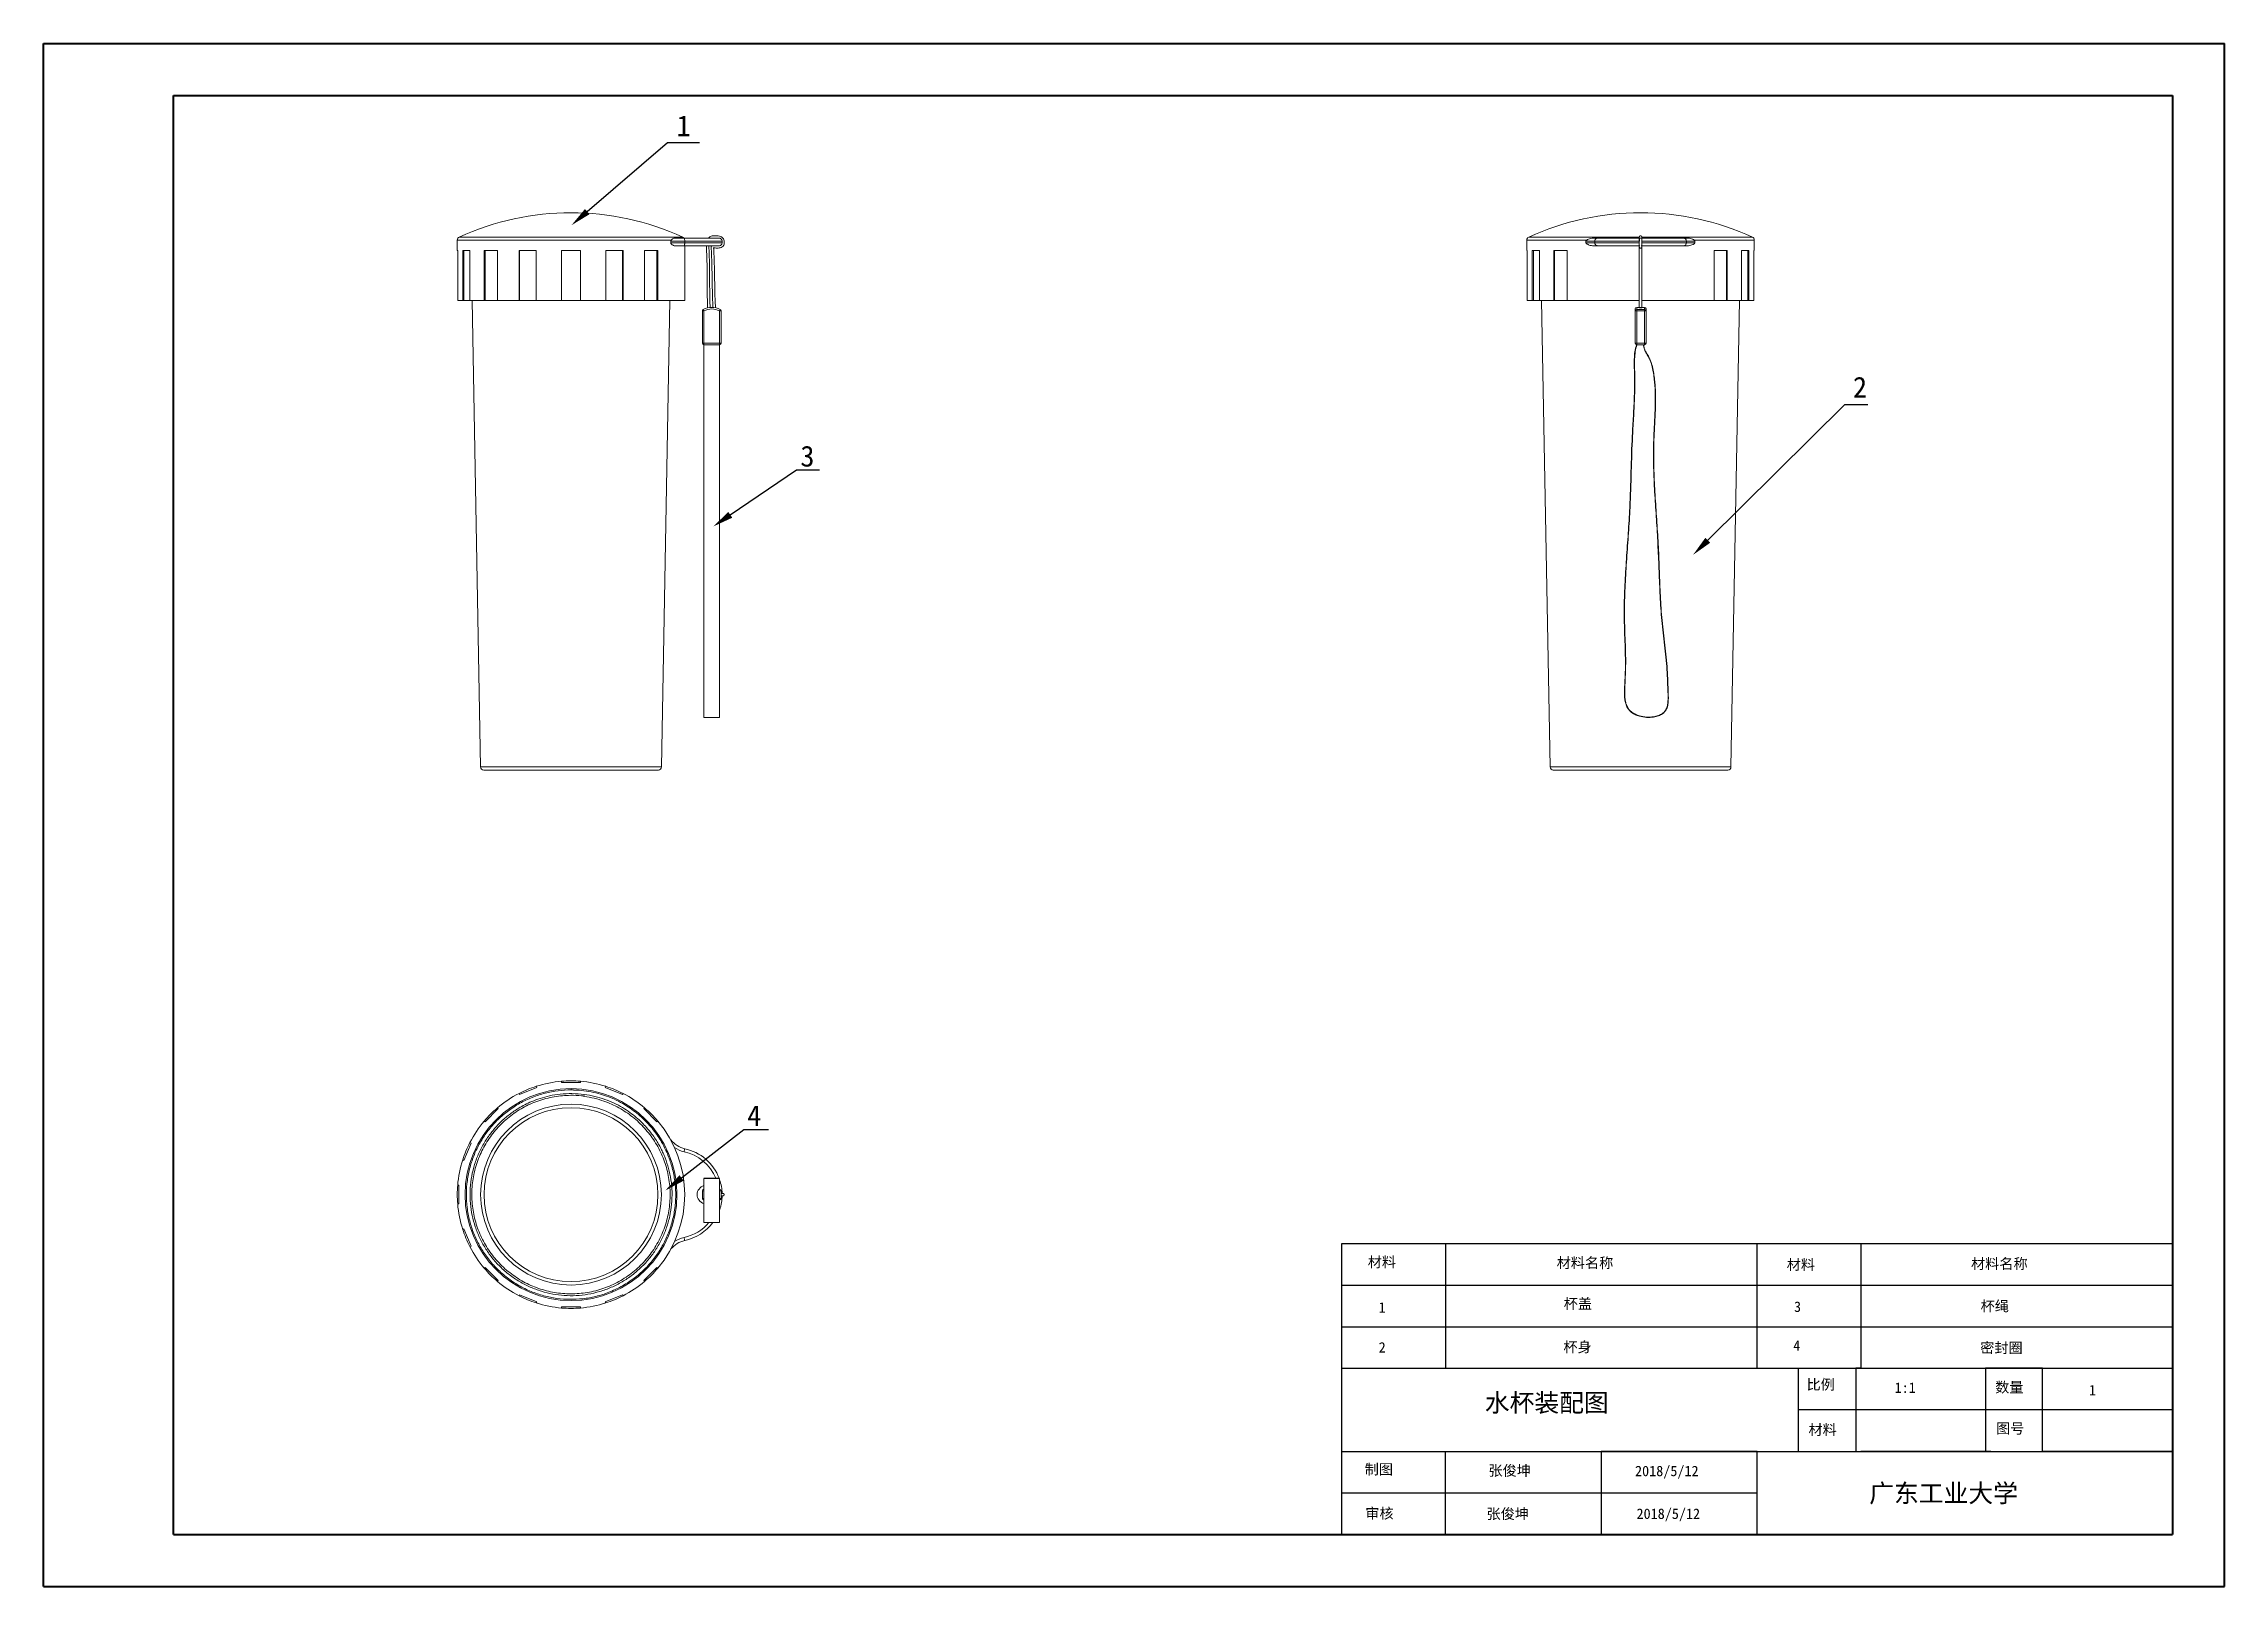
# Model space of a CAD drawing. Header units: millimetres. Extents: x 0 to 420, y 0 to 297.
import ezdxf

# ---------------------------------------------------------------- set-up
doc = ezdxf.new("R2010")
doc.units = ezdxf.units.MM

msp = doc.modelspace()

# ---------------------------------------------------------------- linework, layer by layer
at = {"color": 7, "linetype": 'Continuous', "lineweight": 40}
for p, q in [((0.08, 0.21), (0.08, 297.21)), ((0.08, 297.21), (420.08, 297.21)), ((420.08, 0.21), (420.08, 297.21)), ((25.08, 10.21), (25.08, 287.21)), ((25.08, 287.21), (410.08, 287.21)), ((410.08, 287.21), (410.08, 10.21)), ((25.08, 10.21), (410.08, 10.21)), ((0.08, 0.21), (420.08, 0.21))]:
    msp.add_line(p, q, dxfattribs=at)
at = {"linetype": 'ByBlock', "lineweight": -2}
for p, q in [((120.25, 278.21), (120.61, 278.21)), ((347.01, 227.76), (347.37, 227.76)), ((145.07, 215.19), (145.43, 215.19)), ((134.93, 88.17), (135.29, 88.17))]:
    msp.add_line(p, q, dxfattribs=at)
for p, q in [((120.61, 278.21), (126.39, 278.21)), ((347.37, 227.76), (351.42, 227.76)), ((145.43, 215.19), (149.5, 215.19)), ((135.29, 88.17), (139.66, 88.17)), ((250.08, 10.21), (250.08, 66.21)), ((250.08, 66.21), (410.08, 66.21)), ((250.08, 66.21), (270.08, 66.21)), ((270.08, 66.21), (270.08, 42.21)), ((330.08, 42.21), (330.08, 66.21)), ((330.08, 66.21), (350.08, 66.21)), ((350.08, 66.21), (350.08, 42.21)), ((250.08, 50.21), (250.08, 58.21)), ((250.08, 58.21), (410.08, 58.21)), ((250.08, 42.21), (250.08, 50.21)), ((250.08, 50.21), (410.08, 50.21)), ((250.08, 34.21), (250.08, 42.21)), ((250.08, 42.21), (410.08, 42.21)), ((338.08, 26.21), (338.08, 42.21)), ((350.08, 42.21), (349.08, 42.21)), ((349.08, 42.21), (349.08, 26.21)), ((375.08, 42.21), (374.08, 42.21)), ((374.08, 42.21), (374.08, 26.21)), ((385.08, 42.21), (375.08, 42.21)), ((385.08, 26.21), (385.08, 42.21)), ((410.08, 34.21), (338.08, 34.21)), ((410.08, 26.21), (410.08, 34.21)), ((250.08, 18.21), (250.08, 26.21)), ((250.08, 26.21), (410.08, 26.21)), ((270.08, 10.21), (270.08, 26.21)), ((330.08, 26.21), (300.08, 26.21)), ((300.08, 26.21), (300.08, 10.21)), ((330.08, 10.21), (330.08, 26.21)), ((330.08, 26.21), (338.08, 26.21)), ((375.08, 26.21), (350.08, 26.21)), ((410.08, 26.21), (385.08, 26.21)), ((250.08, 10.21), (250.08, 18.21)), ((250.08, 18.21), (330.08, 18.21)), ((410.08, 10.21), (250.08, 10.21)), ((300.08, 10.21), (270.08, 10.21)), ((410.08, 10.21), (310.08, 10.21)), ((410.08, 10.21), (330.08, 10.21))]:
    msp.add_line(p, q)
at = {"color": 7, "linetype": 'Continuous', "lineweight": 15}
for p, q in [((79.75, 259.41), (79.75, 257.39)), ((79.83, 257.39), (79.75, 257.39)), ((79.83, 257.39), (79.83, 247.79)), ((80.8, 257.39), (80.8, 247.79)), ((82.18, 257.39), (80.8, 257.39)), ((81.01, 257.39), (81.01, 247.79)), ((82.18, 257.39), (82.18, 247.79)), ((87.49, 257.39), (84.95, 257.39)), ((84.95, 257.39), (84.95, 247.79)), ((85.11, 257.39), (85.11, 247.79)), ((87.49, 257.39), (87.49, 247.79)), ((94.96, 257.39), (91.64, 257.39)), ((91.64, 257.39), (91.64, 247.79)), ((91.73, 257.39), (91.73, 247.79)), ((94.96, 257.39), (94.96, 247.79)), ((103.45, 257.39), (99.85, 257.39)), ((99.85, 257.39), (99.85, 247.79)), ((103.45, 257.39), (103.45, 247.79)), ((111.67, 257.39), (108.34, 257.39)), ((108.34, 257.39), (108.34, 247.79)), ((111.58, 257.39), (111.58, 247.79)), ((111.67, 257.39), (111.67, 247.79)), ((118.36, 257.39), (115.81, 257.39)), ((115.81, 257.39), (115.81, 247.79)), ((118.2, 257.39), (118.2, 247.79)), ((118.36, 257.39), (118.36, 247.79)), ((120.86, 258.89), (120.86, 259.19)), ((123.55, 259.19), (120.86, 259.19)), ((120.86, 258.89), (123.55, 258.89)), ((121.6, 259.79), (123.42, 259.79)), ((123.42, 258.29), (121.6, 258.29)), ((123.42, 259.79), (130.15, 259.79)), ((130.15, 258.29), (123.42, 258.29)), ((123.55, 258.89), (123.55, 259.19)), ((130.75, 259.19), (123.55, 259.19)), ((123.55, 258.89), (130.75, 258.89)), ((123.55, 247.79), (123.55, 258.29)), ((285.74, 259.41), (285.74, 257.39)), ((285.81, 257.39), (285.74, 257.39)), ((285.81, 257.39), (285.81, 247.79)), ((288.16, 257.39), (286.78, 257.39)), ((286.78, 257.39), (286.78, 247.79)), ((286.99, 257.39), (286.99, 247.79)), ((288.16, 257.39), (288.16, 247.79)), ((293.48, 257.39), (290.93, 257.39)), ((290.93, 257.39), (290.93, 247.79)), ((291.09, 257.39), (291.09, 247.79)), ((293.48, 257.39), (293.48, 247.79)), ((298.82, 259.19), (297.11, 259.19)), ((297.11, 258.89), (297.11, 259.19)), ((297.11, 258.89), (298.82, 258.89)), ((298.59, 259.79), (299.4, 259.79)), ((299.4, 258.29), (298.59, 258.29)), ((307.43, 259.19), (298.82, 259.19)), ((298.82, 258.89), (298.82, 259.19)), ((298.82, 258.89), (307.45, 258.89)), ((299.4, 259.79), (307.43, 259.79)), ((307.47, 258.29), (299.4, 258.29)), ((315.87, 258.29), (307.81, 258.29)), ((307.82, 258.89), (316.46, 258.89)), ((307.84, 259.79), (307.83, 259.79)), ((307.84, 259.79), (315.87, 259.79)), ((316.46, 259.19), (307.84, 259.19)), ((315.87, 259.79), (316.67, 259.79)), ((316.67, 258.29), (315.87, 258.29)), ((316.46, 258.89), (316.46, 259.19)), ((318.09, 259.19), (316.46, 259.19)), ((316.46, 258.89), (318.09, 258.89)), ((318.09, 258.89), (318.09, 259.19)), ((324.34, 257.39), (321.8, 257.39)), ((321.8, 257.39), (321.8, 247.79)), ((324.18, 257.39), (324.18, 247.79)), ((324.34, 257.39), (324.34, 247.79)), ((328.49, 257.39), (327.11, 257.39)), ((327.11, 257.39), (327.11, 247.79)), ((328.28, 257.39), (328.28, 247.79)), ((328.49, 257.39), (328.49, 247.79)), ((329.54, 257.39), (329.46, 257.39)), ((329.46, 257.39), (329.46, 247.79)), ((329.54, 257.39), (329.54, 259.41)), ((80.8, 247.79), (79.83, 247.79)), ((80.8, 247.79), (81.01, 247.79)), ((81.01, 247.79), (82.18, 247.79)), ((84.95, 247.79), (82.18, 247.79)), ((82.61, 247.79), (84.24, 157.96)), ((84.95, 247.79), (85.11, 247.79)), ((85.11, 247.79), (87.49, 247.79)), ((91.64, 247.79), (87.49, 247.79)), ((91.64, 247.79), (91.73, 247.79)), ((91.73, 247.79), (94.96, 247.79)), ((99.85, 247.79), (94.96, 247.79)), ((99.85, 247.79), (103.45, 247.79)), ((108.34, 247.79), (103.45, 247.79)), ((108.34, 247.79), (111.58, 247.79)), ((111.67, 247.79), (111.58, 247.79)), ((115.81, 247.79), (111.67, 247.79)), ((115.81, 247.79), (118.2, 247.79)), ((118.36, 247.79), (118.2, 247.79)), ((123.55, 247.79), (118.36, 247.79)), ((119.07, 157.96), (120.7, 247.79)), ((126.95, 239.56), (126.95, 245.78)), ((127.25, 245.78), (126.95, 245.78)), ((127.25, 245.78), (127.12, 246.05)), ((127.25, 245.78), (127.25, 239.56)), ((130.25, 245.78), (130.39, 246.05)), ((130.55, 245.78), (130.25, 245.78)), ((130.25, 239.56), (130.25, 245.78)), ((130.55, 245.78), (130.55, 239.56)), ((286.78, 247.79), (285.81, 247.79)), ((286.78, 247.79), (286.99, 247.79)), ((286.99, 247.79), (288.16, 247.79)), ((290.93, 247.79), (288.16, 247.79)), ((288.59, 247.79), (290.23, 157.96)), ((290.93, 247.79), (291.09, 247.79)), ((291.09, 247.79), (293.48, 247.79)), ((307.4, 247.79), (293.48, 247.79)), ((306.59, 245.78), (306.59, 246.13)), ((306.89, 245.78), (306.59, 245.78)), ((306.59, 239.56), (306.59, 245.78)), ((308.39, 246.43), (306.89, 246.43)), ((306.89, 246.05), (308.39, 246.05)), ((306.89, 246.05), (306.89, 245.78)), ((308.39, 245.78), (306.89, 245.78)), ((306.89, 245.78), (306.89, 239.56)), ((321.8, 247.79), (307.88, 247.79)), ((308.39, 246.05), (308.39, 245.78)), ((308.69, 245.78), (308.39, 245.78)), ((308.39, 239.56), (308.39, 245.78)), ((308.69, 246.13), (308.69, 245.78)), ((308.69, 245.78), (308.69, 239.56)), ((321.8, 247.79), (324.18, 247.79)), ((324.34, 247.79), (324.18, 247.79)), ((327.11, 247.79), (324.34, 247.79)), ((325.05, 157.96), (326.68, 247.79)), ((327.11, 247.79), (328.28, 247.79)), ((328.49, 247.79), (328.28, 247.79)), ((329.46, 247.79), (328.49, 247.79)), ((127.25, 239.56), (126.95, 239.56)), ((127.25, 239.26), (127.25, 239.56)), ((127.25, 239.56), (130.25, 239.56)), ((130.25, 239.26), (130.25, 239.56)), ((130.55, 239.56), (130.25, 239.56)), ((306.89, 239.56), (306.59, 239.56)), ((306.89, 239.56), (308.39, 239.56)), ((306.89, 239.56), (306.89, 239.26)), ((308.69, 239.56), (308.39, 239.56)), ((308.39, 239.56), (308.39, 239.26)), ((127.25, 239.26), (127.25, 239.26)), ((127.25, 239.26), (130.25, 239.26)), ((130.25, 239.26), (130.25, 239.26)), ((308.39, 239.26), (306.89, 239.26)), ((127.25, 167.5), (130.25, 167.5)), ((84.84, 157.37), (118.47, 157.37)), ((290.83, 157.37), (324.45, 157.37)), ((99.85, 97.46), (99.85, 97.23)), ((99.85, 97.23), (103.45, 97.23)), ((103.45, 97.46), (103.45, 97.23)), ((91.64, 95.11), (91.73, 94.9)), ((91.73, 94.9), (95.05, 96.27)), ((94.96, 96.48), (95.05, 96.27)), ((101.65, 96.03), (101.65, 95.79)), ((104.2, 94.92), (104.15, 94.54)), ((108.34, 96.48), (108.26, 96.27)), ((108.26, 96.27), (111.58, 94.9)), ((111.67, 95.11), (111.58, 94.9)), ((84.95, 89.79), (85.11, 89.63)), ((85.11, 89.63), (87.65, 92.18)), ((87.49, 92.34), (87.65, 92.18)), ((115.81, 92.34), (115.66, 92.18)), ((115.66, 92.18), (118.2, 89.63)), ((118.36, 89.79), (118.2, 89.63)), ((81.01, 82.23), (82.39, 85.56)), ((82.18, 85.65), (82.39, 85.56)), ((80.8, 82.32), (81.01, 82.23)), ((79.83, 77.43), (80.05, 77.43)), ((80.05, 73.83), (80.05, 77.43)), ((126.95, 74.88), (126.95, 76.38)), ((127.25, 76.38), (126.95, 76.38)), ((130.25, 78.78), (127.25, 78.78)), ((130.25, 78.74), (127.25, 78.74)), ((130.55, 76.38), (130.25, 76.38)), ((130.55, 76.38), (130.55, 74.88)), ((130.75, 75.83), (130.75, 75.82)), ((79.83, 73.83), (80.05, 73.83)), ((127.25, 74.88), (126.95, 74.88)), ((130.55, 74.88), (130.25, 74.88)), ((130.75, 75.44), (130.75, 75.43)), ((80.8, 68.94), (81.01, 69.03)), ((82.39, 65.7), (81.01, 69.03)), ((127.25, 70.28), (130.25, 70.28)), ((82.18, 65.61), (82.39, 65.7)), ((84.95, 61.47), (85.11, 61.63)), ((87.65, 59.08), (85.11, 61.63)), ((87.49, 58.92), (87.65, 59.08)), ((118.2, 61.63), (115.66, 59.08)), ((115.81, 58.92), (115.66, 59.08)), ((118.36, 61.47), (118.2, 61.63)), ((91.64, 56.15), (91.73, 56.36)), ((95.05, 54.99), (91.73, 56.36)), ((94.96, 54.78), (95.05, 54.99)), ((111.58, 56.36), (108.26, 54.99)), ((108.34, 54.78), (108.26, 54.99)), ((111.67, 56.15), (111.58, 56.36)), ((103.45, 54.03), (99.85, 54.03)), ((99.85, 53.8), (99.85, 54.03)), ((103.45, 53.8), (103.45, 54.03))]:
    msp.add_line(p, q, dxfattribs=at)
at = {"color": 8, "linetype": 'Continuous', "lineweight": 15}
for p, q in [((120.95, 259.41), (79.75, 259.41)), ((80.1, 259.95), (123.2, 259.95)), ((297.28, 259.41), (285.74, 259.41)), ((286.09, 259.95), (307.41, 259.95)), ((307.88, 259.95), (329.19, 259.95)), ((329.54, 259.41), (317.94, 259.41)), ((306.89, 246.43), (306.89, 246.05)), ((308.39, 246.05), (308.39, 246.43)), ((84.24, 157.96), (103.93, 157.96)), ((103.93, 157.96), (119.07, 157.96)), ((290.23, 157.96), (290.38, 157.96)), ((290.38, 157.96), (325.05, 157.96))]:
    msp.add_line(p, q, dxfattribs=at)
at = {"linetype": 'ByBlock', "lineweight": -2}
for points in [[(104.78, 264.88), (120.25, 278.21)], [(320.59, 201.6), (347.01, 227.76)], [(132.33, 206.5), (145.07, 215.19)], [(122.94, 78.84), (134.93, 88.17)]]:
    msp.add_lwpolyline(points, dxfattribs=at)
at = {"color": 7, "linetype": 'Continuous', "lineweight": 15}
for radius in [20.4, 17.41, 16.74]:
    msp.add_circle((101.65, 75.63), radius, dxfattribs=at)
for centre, radius, start, end in [((101.65, 212.83), 51.82, 65.4268, 114.5732), ((307.64, 212.83), 51.82, 65.4268, 114.5732), ((80.35, 259.41), 0.6, 114.5732, 180), ((122.95, 259.41), 0.6, 39.7683, 65.4268), ((286.34, 259.41), 0.6, 114.5732, 180), ((328.94, 259.41), 0.6, 0, 65.4268), ((127.25, 245.78), 0.3, 116.6515, 180), ((128.75, 242.79), 3.64, 63.3485, 116.6515), ((128.75, 242.79), 3.34, 63.3485, 116.6515), ((130.25, 245.78), 0.3, 0, 63.3485), ((306.89, 246.13), 0.3, 90, 180), ((306.87, 245.76), 0.285, 86.9692, 176.6085), ((308.39, 246.13), 0.3, 0, 90), ((308.4, 245.76), 0.285, 3.3915, 93.0308), ((127.25, 239.56), 0.3, 180, 269.1768), ((130.25, 239.56), 0.3, 270, 0), ((306.89, 239.56), 0.3, 180, 270), ((308.39, 239.56), 0.3, 270, 0), ((84.84, 157.97), 0.6, 181.0416, 270), ((118.47, 157.97), 0.6, 270, 358.9584), ((290.83, 157.97), 0.6, 181.0416, 270), ((324.45, 157.97), 0.6, 270, 358.9584), ((101.65, 75.63), 21.9, 94.7146, 107.7854), ((101.65, 75.63), 21.9, 85.2854, 94.7146), ((101.65, 75.63), 21.9, 72.2146, 85.2854), ((101.65, 75.63), 21.9, 117.2146, 130.2854), ((101.65, 75.63), 21.9, 107.7854, 117.2146), ((101.65, 75.63), 21.9, 62.7854, 72.2146), ((101.65, 75.63), 21.9, 49.7146, 62.7854), ((101.65, 75.63), 21.9, 139.7146, 152.7854), ((101.65, 75.63), 21.9, 130.2854, 139.7146), ((101.65, 75.63), 21.9, 40.2854, 49.7146), ((101.65, 75.63), 21.9, 319.7146, 40.2854), ((101.65, 75.63), 21.9, 152.7854, 162.2146), ((124.8, 89.4), 5.1, 219.445, 255.8622), ((124.8, 89.4), 5.7, 235.8371, 256.0052), ((121.75, 75.63), 9, 20.5184, 78.463), ((101.65, 75.63), 21.9, 162.2146, 175.2854), ((101.65, 75.63), 21.9, 175.2854, 184.7146), ((127.75, 75.63), 1.8, 106.5125, 253.3912), ((127.25, 76.38), 0.3, 90, 180), ((130.25, 76.38), 0.3, 0, 90), ((121.75, 75.63), 9, 1.1748, 18.5874), ((101.65, 75.63), 21.9, 184.7146, 197.7854), ((127.25, 74.88), 0.3, 180, 270), ((130.25, 74.88), 0.3, 270, 0), ((121.75, 75.63), 9, 341.5594, 358.8252), ((101.65, 75.63), 21.9, 197.7854, 207.2146), ((124.76, 61.88), 5.67, 103.6015, 123.7455), ((121.75, 75.63), 9, 281.537, 323.506), ((101.65, 75.63), 21.9, 207.2146, 220.2854), ((124.76, 61.88), 5.07, 103.7223, 139.5403), ((101.65, 75.63), 21.9, 220.2854, 229.7146), ((101.65, 75.63), 21.9, 229.7146, 242.7854), ((101.65, 75.63), 21.9, 297.2146, 310.2854), ((101.65, 75.63), 21.9, 310.2854, 319.7146), ((101.65, 75.63), 21.9, 242.7854, 252.2146), ((101.65, 75.63), 21.9, 252.2146, 265.2854), ((101.65, 75.63), 21.9, 274.7146, 287.7854), ((101.65, 75.63), 21.9, 287.7854, 297.2146), ((101.65, 75.63), 21.9, 265.2854, 274.7146)]:
    msp.add_arc(centre, radius, start, end, dxfattribs=at)
at = {"color": 8, "linetype": 'Continuous', "lineweight": 15}
for start, end in [(22.058, 78.5518), (281.4624, 320.4152)]:
    msp.add_arc((121.75, 75.63), 8.4, start, end, dxfattribs=at)
at = {"color": 7, "linetype": 'Continuous', "lineweight": 15}
for points, knots in [([(120.86, 259.19), (120.86, 259.21), (120.86, 259.24), (120.88, 259.31), (120.92, 259.36), (120.94, 259.4), (120.95, 259.41)], [0, 0, 0, 0, 0.139669, 0.328238, 0.795322, 1, 1, 1, 1]), ([(121.6, 258.29), (121.53, 258.3), (121.4, 258.32), (121.23, 258.43), (121.09, 258.53), (121, 258.62), (120.93, 258.7), (120.89, 258.76), (120.87, 258.82), (120.86, 258.86), (120.86, 258.89), (120.86, 258.89)], [0, 0, 0, 0, 0.256576, 0.513717, 0.672168, 0.781602, 0.856729, 0.932891, 0.963603, 0.988368, 1, 1, 1, 1]), ([(120.95, 259.41), (121.01, 259.47), (121.13, 259.6), (121.35, 259.74), (121.5, 259.77), (121.6, 259.79)], [0, 0, 0, 0, 0.277638, 0.562262, 1, 1, 1, 1]), ([(123.42, 259.79), (123.43, 259.79), (123.44, 259.79), (123.46, 259.77), (123.49, 259.71), (123.53, 259.57), (123.55, 259.39), (123.55, 259.26), (123.55, 259.19)], [0, 0, 0, 0, 0.060716, 0.141579, 0.356236, 0.570841, 0.78542, 1, 1, 1, 1]), ([(123.55, 258.89), (123.55, 258.83), (123.55, 258.69), (123.53, 258.51), (123.49, 258.37), (123.46, 258.31), (123.44, 258.29), (123.43, 258.29), (123.42, 258.29)], [0, 0, 0, 0, 0.21458, 0.429159, 0.643764, 0.858421, 0.939284, 1, 1, 1, 1]), ([(127.73, 258.29), (127.73, 258.2), (127.72, 257.84), (127.77, 257.22), (127.8, 256.42), (127.83, 255.58), (127.85, 254.62), (127.86, 253.5), (127.86, 252.26), (127.87, 250.92), (127.88, 249.51), (127.9, 247.97), (127.94, 246.89), (127.96, 246.35)], [0, 0, 0, 0, 0.023934, 0.090338, 0.154646, 0.22563, 0.300948, 0.395146, 0.508751, 0.612213, 0.7296, 0.863269, 1, 1, 1, 1]), ([(129.47, 246.36), (129.44, 246.95), (129.39, 248.11), (129.35, 249.75), (129.32, 251.2), (129.3, 252.43), (129.28, 253.49), (129.26, 254.48), (129.23, 255.44), (129.19, 256.4), (129.17, 257.18), (129.15, 257.69), (129.12, 257.89), (129.11, 257.95), (129.11, 257.98), (129.11, 257.98), (129.11, 257.98), (129.11, 257.98), (129.11, 257.98), (129.11, 257.98), (129.11, 257.98), (129.11, 257.98), (129.11, 257.98), (129.11, 257.98), (129.11, 257.98), (129.11, 257.98), (129.11, 257.98), (129.1, 257.97), (129.09, 257.95), (129.07, 257.94), (129.06, 257.93), (129.05, 257.93), (129.05, 257.93), (129.05, 257.93), (129.05, 257.93), (129.05, 257.93), (129.05, 257.93), (129.05, 257.93), (129.05, 257.93), (129.05, 257.93), (129.05, 257.93), (129.05, 257.93), (129.05, 257.93), (129.05, 257.93), (129.07, 257.93), (129.09, 257.93), (129.14, 257.93), (129.31, 257.92), (129.58, 257.85), (129.97, 257.83), (130.37, 257.92), (130.72, 258.04), (130.96, 258.24), (131.12, 258.49), (131.16, 258.84), (131.13, 259.24), (131.03, 259.61), (130.78, 259.91), (130.43, 260.11), (129.97, 260.22), (129.49, 260.23), (129.06, 260.23), (128.68, 260.18), (128.37, 260.02), (128.22, 259.87), (128.14, 259.79)], [0, 0, 0, 0, 0.0969989, 0.1894899, 0.2686229, 0.3350384, 0.3893149, 0.4422246, 0.4975415, 0.5476927, 0.5994006, 0.6247795, 0.630397, 0.6338919, 0.6342796, 0.6343829, 0.6343989, 0.6344111, 0.6344159, 0.6344201, 0.6344238, 0.6344274, 0.6344313, 0.6344358, 0.6344473, 0.6344832, 0.6346155, 0.6351216, 0.6366336, 0.6380912, 0.6386301, 0.6389959, 0.639113, 0.6391866, 0.6392084, 0.6392163, 0.6392232, 0.6392265, 0.6392299, 0.6392375, 0.6392467, 0.6392578, 0.6393252, 0.6394975, 0.6397515, 0.6413031, 0.6436229, 0.6482932, 0.6685461, 0.6893509, 0.710973, 0.7357728, 0.7489391, 0.7616588, 0.7835402, 0.8053211, 0.8272447, 0.8454469, 0.8662685, 0.8931017, 0.9212141, 0.9443674, 0.9648115, 0.9825373, 1, 1, 1, 1]), ([(128.44, 246.42), (128.42, 246.97), (128.38, 248.06), (128.36, 249.6), (128.35, 250.98), (128.34, 252.13), (128.34, 253.1), (128.33, 253.99), (128.32, 254.94), (128.29, 256.01), (128.25, 257.16), (128.22, 257.92), (128.2, 258.29)], [0, 0, 0, 0, 0.138777, 0.275417, 0.390688, 0.486748, 0.564606, 0.636189, 0.711656, 0.805601, 0.90691, 1, 1, 1, 1]), ([(128.76, 258.29), (128.74, 258.27), (128.7, 258.23), (128.65, 258.13), (128.62, 257.9), (128.69, 257.57), (128.68, 257.03), (128.72, 256.35), (128.75, 255.47), (128.78, 254.44), (128.81, 253.22), (128.83, 251.8), (128.86, 250.15), (128.9, 248.33), (128.96, 247.06), (128.99, 246.43)], [0, 0, 0, 0, 0.006462, 0.013868, 0.027328, 0.064467, 0.098314, 0.163267, 0.235824, 0.321414, 0.423338, 0.542335, 0.6803, 0.838899, 1, 1, 1, 1]), ([(130.15, 259.79), (130.19, 259.79), (130.3, 259.78), (130.46, 259.72), (130.61, 259.59), (130.73, 259.41), (130.74, 259.27), (130.75, 259.19)], [0, 0, 0, 0, 0.128274, 0.337374, 0.547736, 0.762152, 1, 1, 1, 1]), ([(130.75, 258.89), (130.75, 258.85), (130.74, 258.75), (130.69, 258.61), (130.59, 258.47), (130.45, 258.36), (130.28, 258.3), (130.19, 258.29), (130.15, 258.29)], [0, 0, 0, 0, 0.127523, 0.334568, 0.465615, 0.682868, 0.895605, 1, 1, 1, 1]), ([(130.75, 259.19), (130.75, 259.15), (130.75, 259.05), (130.75, 258.95), (130.75, 258.89)], [0, 0, 0, 0, 0.398208, 1, 1, 1, 1]), ([(297.11, 259.19), (297.11, 259.21), (297.12, 259.24), (297.16, 259.31), (297.22, 259.36), (297.27, 259.4), (297.28, 259.41)], [0, 0, 0, 0, 0.139669, 0.328238, 0.795322, 1, 1, 1, 1]), ([(298.59, 258.29), (298.45, 258.3), (298.17, 258.32), (297.81, 258.42), (297.54, 258.53), (297.37, 258.62), (297.25, 258.7), (297.17, 258.76), (297.13, 258.82), (297.11, 258.86), (297.11, 258.89), (297.11, 258.89)], [0, 0, 0, 0, 0.253547, 0.513692, 0.672151, 0.781591, 0.856722, 0.932888, 0.963601, 0.988367, 1, 1, 1, 1]), ([(297.28, 259.41), (297.39, 259.47), (297.62, 259.6), (298.06, 259.74), (298.39, 259.77), (298.59, 259.79)], [0, 0, 0, 0, 0.277638, 0.562262, 1, 1, 1, 1]), ([(299.4, 259.79), (299.39, 259.79), (299.34, 259.79), (299.24, 259.77), (299.09, 259.71), (298.94, 259.57), (298.84, 259.39), (298.83, 259.26), (298.82, 259.19)], [0, 0, 0, 0, 0.060716, 0.141579, 0.356236, 0.570841, 0.78542, 1, 1, 1, 1]), ([(298.82, 258.89), (298.83, 258.83), (298.84, 258.69), (298.94, 258.51), (299.09, 258.37), (299.24, 258.31), (299.34, 258.29), (299.39, 258.29), (299.4, 258.29)], [0, 0, 0, 0, 0.21458, 0.429159, 0.643764, 0.858421, 0.939284, 1, 1, 1, 1]), ([(307.88, 259.99), (307.87, 260.01), (307.87, 260.06), (307.84, 260.12), (307.81, 260.16), (307.76, 260.2), (307.7, 260.22), (307.64, 260.23), (307.58, 260.22), (307.53, 260.2), (307.47, 260.16), (307.43, 260.11), (307.4, 260.04), (307.4, 260), (307.4, 259.99)], [0, 0, 0, 0, 0.114194, 0.181674, 0.255485, 0.334342, 0.416153, 0.498274, 0.577989, 0.653019, 0.721849, 0.838278, 0.92921, 1, 1, 1, 1]), ([(307.4, 259.98), (307.4, 259.98), (307.4, 259.99), (307.4, 259.94), (307.4, 259.84), (307.4, 259.76), (307.4, 259.72)], [0, 0, 0, 0, 0.207874, 0.613552, 0.824236, 1, 1, 1, 1]), ([(307.4, 259.72), (307.4, 259.72), (307.4, 259.67), (307.4, 259.53), (307.4, 259.22), (307.4, 258.88), (307.4, 258.57), (307.4, 258.42), (307.4, 258.3), (307.4, 258.2), (307.4, 258.13), (307.4, 258.08), (307.4, 258.09), (307.4, 258.09)], [0, 0, 0, 0, 0.013471, 0.10716, 0.205234, 0.420777, 0.526297, 0.576569, 0.627723, 0.737604, 0.849224, 0.955454, 1, 1, 1, 1]), ([(307.4, 258.1), (307.4, 258.07), (307.4, 258.02), (307.43, 257.96), (307.47, 257.91), (307.52, 257.88), (307.57, 257.85), (307.64, 257.84), (307.7, 257.85), (307.75, 257.87), (307.79, 257.9), (307.83, 257.94), (307.86, 257.98), (307.88, 258.04), (307.88, 258.08), (307.88, 258.1)], [0, 0, 0, 0, 0.121165, 0.188333, 0.260233, 0.336116, 0.414299, 0.492452, 0.568109, 0.639231, 0.70458, 0.763822, 0.817413, 0.911792, 1, 1, 1, 1]), ([(307.4, 258.05), (307.4, 258.05), (307.4, 257.97), (307.4, 257.82), (307.4, 257.59), (307.4, 257.24), (307.4, 256.65), (307.4, 255.88), (307.4, 254.95), (307.4, 253.92), (307.4, 252.73), (307.4, 251.37), (307.4, 249.82), (307.4, 248.14), (307.4, 246.97), (307.4, 246.38)], [0, 0, 0, 0, 0.001795, 0.019429, 0.037907, 0.063739, 0.108606, 0.188446, 0.261558, 0.34942, 0.451095, 0.567811, 0.700159, 0.849409, 1, 1, 1, 1]), ([(307.43, 259.79), (307.43, 259.79), (307.41, 259.78), (307.41, 259.72), (307.42, 259.59), (307.42, 259.41), (307.43, 259.27), (307.43, 259.19)], [0, 0, 0, 0, 0.128274, 0.337374, 0.547736, 0.762152, 1, 1, 1, 1]), ([(307.5, 259.79), (307.52, 259.78), (307.56, 259.75), (307.64, 259.74), (307.71, 259.75), (307.75, 259.78), (307.78, 259.79)], [0, 0, 0, 0, 0.263828, 0.5, 0.736172, 1, 1, 1, 1]), ([(307.76, 258.29), (307.76, 258.29), (307.76, 258.29), (307.78, 258.29), (307.79, 258.29), (307.8, 258.29)], [0, 0, 0, 0, 0.213754, 0.606688, 1, 1, 1, 1]), ([(307.86, 259.68), (307.86, 259.69), (307.86, 259.72), (307.86, 259.76), (307.86, 259.79), (307.85, 259.79), (307.84, 259.79)], [0, 0, 0, 0, 0.134982, 0.412872, 0.70116, 1, 1, 1, 1]), ([(307.88, 259.74), (307.88, 259.78), (307.88, 259.91), (307.88, 259.98), (307.88, 259.98), (307.88, 259.98)], [0, 0, 0, 0, 0.194758, 0.6871, 1, 1, 1, 1]), ([(307.88, 258.1), (307.88, 258.1), (307.88, 258.1), (307.88, 258.2), (307.88, 258.34), (307.88, 258.45), (307.88, 258.6), (307.88, 258.8), (307.88, 259.06), (307.88, 259.31), (307.88, 259.54), (307.88, 259.69), (307.88, 259.73), (307.88, 259.74)], [0, 0, 0, 0, 0.107719, 0.292348, 0.386245, 0.43138, 0.477142, 0.575537, 0.680924, 0.785136, 0.884653, 0.982958, 1, 1, 1, 1]), ([(307.88, 246.4), (307.88, 246.9), (307.88, 247.89), (307.88, 249.32), (307.88, 250.63), (307.88, 251.76), (307.88, 252.67), (307.88, 253.47), (307.88, 254.23), (307.88, 255.28), (307.88, 256.36), (307.88, 257.32), (307.88, 257.79), (307.88, 258), (307.88, 258.05), (307.88, 258.06)], [0, 0, 0, 0, 0.127077, 0.255505, 0.367549, 0.464144, 0.54574, 0.603804, 0.668019, 0.742674, 0.874609, 0.946489, 0.987539, 0.997351, 1, 1, 1, 1]), ([(315.87, 259.79), (315.89, 259.79), (315.93, 259.79), (316.01, 259.78), (316.09, 259.75), (316.18, 259.7), (316.26, 259.64), (316.33, 259.57), (316.38, 259.49), (316.42, 259.39), (316.45, 259.29), (316.45, 259.23), (316.46, 259.19)], [0, 0, 0, 0, 0.066058, 0.1411, 0.246946, 0.355861, 0.461689, 0.570586, 0.676405, 0.785292, 0.891112, 1, 1, 1, 1]), ([(316.46, 258.89), (316.45, 258.83), (316.44, 258.69), (316.34, 258.51), (316.19, 258.37), (316.04, 258.31), (315.93, 258.29), (315.89, 258.29), (315.87, 258.29)], [0, 0, 0, 0, 0.214599, 0.429198, 0.643815, 0.858469, 0.93374, 1, 1, 1, 1]), ([(316.67, 259.79), (316.8, 259.78), (317.08, 259.77), (317.42, 259.66), (317.71, 259.55), (317.86, 259.46), (317.94, 259.41)], [0, 0, 0, 0, 0.301448, 0.610928, 0.804254, 1, 1, 1, 1]), ([(318.09, 258.89), (318.09, 258.88), (318.09, 258.84), (318.04, 258.77), (317.87, 258.61), (317.54, 258.46), (317.1, 258.32), (316.81, 258.3), (316.67, 258.29)], [0, 0, 0, 0, 0.026145, 0.061473, 0.147365, 0.458595, 0.725994, 1, 1, 1, 1]), ([(317.94, 259.41), (317.96, 259.39), (318.01, 259.35), (318.07, 259.29), (318.09, 259.23), (318.09, 259.2), (318.09, 259.19)], [0, 0, 0, 0, 0.361663, 0.725996, 0.898005, 1, 1, 1, 1]), ([(307.87, 246.4), (307.87, 246.4), (307.87, 246.39), (307.84, 246.38), (307.79, 246.37), (307.71, 246.36), (307.63, 246.36), (307.55, 246.36), (307.48, 246.37), (307.43, 246.38), (307.41, 246.39), (307.4, 246.4)], [0, 0, 0, 0, 0.076909, 0.195048, 0.313744, 0.430918, 0.54503, 0.65676, 0.768595, 0.882833, 1, 1, 1, 1]), ([(127.25, 239.26), (127.25, 238.8), (127.25, 237.89), (127.25, 236.48), (127.25, 235.06), (127.25, 233.64), (127.25, 232.23), (127.25, 230.82), (127.25, 228.59), (127.25, 225.55), (127.25, 220.69), (127.25, 214.8), (127.25, 208.55), (127.25, 202.97), (127.25, 198.02), (127.25, 193.08), (127.25, 188.19), (127.25, 184.11), (127.25, 180.79), (127.25, 178.12), (127.25, 175.88), (127.25, 174.09), (127.25, 172.81), (127.25, 171.63), (127.25, 170.61), (127.25, 169.74), (127.25, 169), (127.25, 168.43), (127.25, 168.01), (127.25, 167.67), (127.25, 167.48), (127.25, 167.52), (127.25, 167.53)], [0, 0, 0, 0, 0.018879, 0.037714, 0.056693, 0.075729, 0.094673, 0.113523, 0.132312, 0.18389, 0.23559, 0.328023, 0.420263, 0.486138, 0.552538, 0.619176, 0.684842, 0.748669, 0.782958, 0.818321, 0.855615, 0.872858, 0.890298, 0.907223, 0.919811, 0.931706, 0.943199, 0.953337, 0.964252, 0.975945, 0.994325, 1, 1, 1, 1]), ([(130.25, 239.26), (130.25, 238.8), (130.25, 237.89), (130.25, 236.48), (130.25, 235.06), (130.25, 233.64), (130.25, 232.23), (130.25, 230.82), (130.25, 228.59), (130.25, 225.55), (130.25, 220.69), (130.25, 214.8), (130.25, 208.55), (130.25, 202.97), (130.25, 198.02), (130.25, 193.08), (130.25, 188.19), (130.25, 184.11), (130.25, 180.79), (130.25, 178.12), (130.25, 175.88), (130.25, 174.09), (130.25, 172.81), (130.25, 171.63), (130.25, 170.61), (130.25, 169.74), (130.25, 169), (130.25, 168.43), (130.25, 168.01), (130.25, 167.67), (130.25, 167.48), (130.25, 167.52), (130.25, 167.53)], [0, 0, 0, 0, 0.018879, 0.037714, 0.056693, 0.075729, 0.094673, 0.113523, 0.132312, 0.18389, 0.23559, 0.328023, 0.420263, 0.486137, 0.552538, 0.619176, 0.684842, 0.748669, 0.782958, 0.818321, 0.855615, 0.872858, 0.890298, 0.907223, 0.919811, 0.931706, 0.943199, 0.953337, 0.964252, 0.975945, 0.994325, 1, 1, 1, 1]), ([(306.87, 239.26), (306.75, 238.8), (306.5, 237.89), (306.41, 236.48), (306.42, 235.06), (306.47, 233.64), (306.49, 232.23), (306.48, 230.82), (306.42, 228.59), (306.26, 225.55), (305.96, 220.69), (305.78, 214.8), (305.63, 208.55), (305.27, 202.97), (304.91, 198.02), (304.6, 193.08), (304.44, 188.19), (304.54, 184.11), (304.68, 180.79), (304.74, 178.12), (304.7, 175.88), (304.6, 174.09), (304.52, 172.81), (304.52, 171.63), (304.65, 170.61), (304.9, 169.74), (305.31, 169), (305.9, 168.43), (306.61, 168.01), (307.57, 167.66), (308.77, 167.47), (310.02, 167.51), (311.07, 167.76), (311.89, 168.16), (312.51, 168.77), (312.85, 169.57), (312.98, 170.46), (313, 171.39), (312.96, 172.33), (312.92, 173.73), (312.87, 175.59), (312.7, 177.92), (312.37, 181.04), (311.86, 184.96), (311.49, 189.69), (311.31, 194.42), (311.15, 199.13), (310.87, 203.84), (310.54, 208.55), (310.26, 213.27), (310.14, 218), (310.24, 222.03), (310.44, 225.36), (310.55, 228.01), (310.54, 230.19), (310.42, 231.9), (310.28, 233.14), (310.08, 234.37), (309.8, 235.59), (309.42, 236.6), (308.97, 237.36), (308.6, 237.95), (308.33, 238.59), (308.26, 239.03), (308.22, 239.26)], [0, 0, 0, 0, 0.009444, 0.018867, 0.028361, 0.037884, 0.047361, 0.056791, 0.06619, 0.091992, 0.117855, 0.164095, 0.210239, 0.243193, 0.276411, 0.309746, 0.342596, 0.374526, 0.39168, 0.40937, 0.428027, 0.436652, 0.445377, 0.453844, 0.460141, 0.466092, 0.471841, 0.476913, 0.482373, 0.488223, 0.497417, 0.506579, 0.513074, 0.519066, 0.524622, 0.530187, 0.536151, 0.542466, 0.548848, 0.555017, 0.570661, 0.586147, 0.601882, 0.633724, 0.665474, 0.69706, 0.728595, 0.760165, 0.791779, 0.823402, 0.855012, 0.886624, 0.90434, 0.922038, 0.93972, 0.948064, 0.956415, 0.964781, 0.973152, 0.981514, 0.986226, 0.990912, 0.995444, 1, 1, 1, 1]), ([(306.91, 239.26), (306.8, 238.81), (306.58, 237.92), (306.47, 236.53), (306.48, 235.15), (306.53, 233.5), (306.56, 231.58), (306.49, 228.85), (306.32, 225.55), (306.02, 220.68), (305.85, 214.8), (305.68, 208.55), (305.33, 202.97), (304.97, 198.02), (304.66, 193.08), (304.5, 188.19), (304.6, 184.11), (304.75, 180.79), (304.8, 178.11), (304.72, 175.87), (304.65, 174.08), (304.59, 172.81), (304.59, 171.65), (304.7, 170.63), (304.94, 169.77), (305.36, 169.04), (305.95, 168.48), (306.64, 168.07), (307.59, 167.72), (308.77, 167.53), (310.01, 167.57), (311.05, 167.82), (311.86, 168.21), (312.46, 168.81), (312.78, 169.6), (312.92, 170.47), (312.95, 171.38), (312.92, 172.32), (312.85, 173.72), (312.81, 175.59), (312.64, 177.91), (312.31, 181.04), (311.79, 184.96), (311.45, 189.69), (311.25, 194.41), (311.06, 199.13), (310.82, 203.84), (310.49, 208.55), (310.2, 213.27), (310.08, 218), (310.18, 222.03), (310.38, 225.37), (310.5, 228.01), (310.48, 230.18), (310.36, 231.89), (310.22, 233.13), (310.02, 234.36), (309.75, 235.57), (309.34, 236.65), (308.77, 237.52), (308.34, 238.35), (308.22, 238.96), (308.15, 239.26)], [0, 0, 0, 0, 0.009299, 0.018479, 0.027771, 0.03711, 0.05173, 0.066244, 0.092092, 0.11799, 0.164285, 0.210473, 0.243494, 0.2768, 0.310141, 0.343021, 0.374976, 0.392118, 0.409917, 0.428735, 0.437265, 0.445873, 0.454286, 0.460551, 0.466463, 0.472178, 0.477235, 0.482596, 0.488308, 0.497394, 0.506515, 0.512953, 0.518843, 0.524274, 0.529742, 0.535607, 0.541813, 0.548163, 0.554431, 0.570089, 0.585579, 0.601325, 0.633214, 0.665006, 0.696659, 0.728244, 0.759834, 0.791486, 0.823164, 0.854833, 0.886508, 0.904244, 0.921958, 0.939639, 0.947973, 0.956318, 0.964671, 0.973012, 0.981323, 0.987627, 0.993886, 1, 1, 1, 1]), ([(101.65, 95.79), (102.32, 95.77), (103.63, 95.73), (105.52, 95.44), (107.28, 95.02), (109.04, 94.42), (110.75, 93.66), (112.34, 92.75), (113.72, 91.81), (114.92, 90.83), (116.03, 89.79), (117.03, 88.69), (117.95, 87.53), (118.97, 86.02), (120, 84.11), (120.93, 81.73), (121.55, 79.21), (121.85, 76.6), (121.8, 73.97), (121.42, 71.38), (120.71, 68.9), (119.72, 66.56), (118.45, 64.38), (116.91, 62.36), (115.09, 60.52), (113.02, 58.91), (110.75, 57.58), (108.34, 56.55), (105.84, 55.85), (103.32, 55.49), (100.8, 55.44), (98.28, 55.7), (95.77, 56.29), (93.32, 57.21), (91, 58.45), (88.86, 59.97), (86.96, 61.75), (85.33, 63.71), (83.97, 65.84), (82.88, 68.13), (82.08, 70.57), (81.59, 73.13), (81.44, 75.76), (81.63, 78.38), (82.15, 80.93), (82.98, 83.36), (84.09, 85.63), (85.47, 87.74), (87.13, 89.69), (89.06, 91.44), (91.22, 92.94), (93.55, 94.15), (96.01, 95.04), (98.52, 95.59), (100.94, 95.84), (102.51, 95.75), (103.24, 95.71)], [0, 0, 0, 0, 0.015636, 0.03058, 0.044717, 0.057952, 0.074073, 0.088351, 0.100724, 0.113094, 0.124661, 0.136258, 0.147852, 0.159408, 0.178774, 0.198658, 0.218905, 0.239358, 0.259881, 0.280308, 0.300471, 0.320208, 0.33956, 0.359342, 0.379535, 0.399972, 0.420485, 0.440934, 0.461168, 0.481025, 0.500408, 0.520083, 0.54019, 0.560584, 0.581105, 0.601579, 0.62185, 0.641777, 0.661225, 0.68083, 0.700884, 0.721236, 0.741735, 0.76224, 0.782576, 0.80258, 0.822096, 0.841565, 0.861541, 0.881856, 0.902346, 0.922847, 0.943226, 0.963321, 0.982971, 1, 1, 1, 1]), ([(104.2, 94.92), (103.41, 94.99), (101.88, 95.14), (99.64, 95.02), (97.58, 94.69), (95.75, 94.2), (94.15, 93.6), (92.78, 92.96), (91.64, 92.32), (90.65, 91.69), (89.75, 91.03), (88.89, 90.33), (88.07, 89.58), (87.05, 88.52), (85.87, 87.08), (84.65, 85.18), (83.64, 83.11), (82.88, 80.91), (82.38, 78.61), (82.16, 76.26), (82.23, 73.92), (82.57, 71.64), (83.16, 69.44), (84, 67.35), (85.08, 65.36), (86.4, 63.47), (87.97, 61.74), (89.74, 60.19), (91.69, 58.87), (93.76, 57.8), (95.93, 56.99), (98.13, 56.45), (100.37, 56.17), (102.64, 56.15), (104.94, 56.41), (107.21, 56.94), (109.43, 57.74), (111.52, 58.81), (113.46, 60.11), (115.2, 61.61), (116.74, 63.27), (118.06, 65.1), (119.18, 67.08), (120.07, 69.22), (120.71, 71.48), (121.07, 73.8), (121.15, 76.15), (120.95, 78.46), (120.49, 80.65), (119.93, 82.35), (119.41, 83.61), (118.98, 84.5), (118.5, 85.39), (117.91, 86.35), (117.15, 87.42), (116.27, 88.5), (115.27, 89.55), (114.2, 90.52), (112.96, 91.49), (111.54, 92.42), (109.94, 93.27), (108.16, 94), (106.24, 94.59), (104.89, 94.81), (104.2, 94.92)], [0, 0, 0, 0, 0.019471, 0.037828, 0.054865, 0.070426, 0.084406, 0.096743, 0.107405, 0.11662, 0.125674, 0.134746, 0.143822, 0.152886, 0.170936, 0.189361, 0.208179, 0.227266, 0.246498, 0.265766, 0.284931, 0.303857, 0.322414, 0.340577, 0.359056, 0.377928, 0.397057, 0.416308, 0.435553, 0.454685, 0.473572, 0.492084, 0.510257, 0.528799, 0.547704, 0.566854, 0.58612, 0.605361, 0.624447, 0.643266, 0.661696, 0.679915, 0.698548, 0.717515, 0.736686, 0.755952, 0.775187, 0.794251, 0.812725, 0.829961, 0.838142, 0.846199, 0.854135, 0.863016, 0.87378, 0.886459, 0.897233, 0.909083, 0.921984, 0.935895, 0.950751, 0.966467, 0.982928, 1, 1, 1, 1]), ([(104.16, 94.59), (103.99, 94.61), (103.13, 94.72), (101.75, 94.78), (100, 94.7), (98.41, 94.5), (96.82, 94.15), (95.27, 93.68), (93.78, 93.08), (92.36, 92.36), (91, 91.53), (89.71, 90.58), (88.48, 89.52), (87.35, 88.35), (86.34, 87.1), (85.44, 85.79), (84.65, 84.41), (83.97, 82.96), (83.42, 81.43), (82.99, 79.87), (82.71, 78.29), (82.55, 76.69), (82.53, 75.07), (82.65, 73.45), (82.9, 71.86), (83.28, 70.32), (83.78, 68.81), (84.41, 67.35), (85.16, 65.95), (86.02, 64.61), (86.99, 63.35), (88.06, 62.18), (89.22, 61.1), (90.47, 60.11), (91.8, 59.24), (93.19, 58.48), (94.64, 57.84), (96.14, 57.32), (97.68, 56.92), (99.25, 56.66), (100.83, 56.53), (102.42, 56.52), (104.02, 56.66), (105.62, 56.92), (107.19, 57.33), (108.7, 57.86), (110.17, 58.51), (111.59, 59.29), (112.93, 60.19), (114.19, 61.2), (115.34, 62.29), (116.4, 63.47), (117.37, 64.75), (118.23, 66.12), (118.98, 67.56), (119.59, 69.04), (120.08, 70.55), (120.44, 72.1), (120.67, 73.69), (120.76, 75.31), (120.72, 76.92), (120.54, 78.52), (120.24, 80.08), (119.8, 81.61), (119.24, 83.09), (118.56, 84.53), (117.76, 85.9), (116.85, 87.2), (115.84, 88.42), (114.73, 89.56), (113.53, 90.59), (112.25, 91.53), (110.89, 92.35), (109.47, 93.06), (107.89, 93.69), (106.13, 94.21), (104.83, 94.45), (104.17, 94.54), (104.15, 94.54)], [0, 0, 0, 0, 0.00429, 0.021475, 0.034678, 0.047972, 0.061556, 0.075239, 0.088442, 0.101736, 0.114938, 0.128233, 0.141816, 0.155499, 0.168702, 0.181996, 0.195193, 0.208481, 0.222058, 0.235735, 0.248932, 0.262221, 0.275799, 0.289476, 0.302674, 0.315963, 0.329157, 0.342443, 0.355634, 0.368916, 0.382107, 0.395389, 0.40858, 0.421771, 0.435053, 0.448244, 0.461434, 0.474717, 0.487907, 0.501095, 0.514374, 0.527559, 0.540836, 0.554402, 0.568067, 0.581253, 0.59453, 0.608096, 0.621762, 0.634949, 0.648227, 0.66141, 0.674685, 0.688248, 0.701912, 0.715094, 0.728367, 0.741548, 0.75482, 0.768381, 0.782042, 0.795223, 0.808496, 0.821675, 0.834945, 0.848118, 0.861383, 0.874557, 0.887822, 0.900995, 0.91426, 0.927434, 0.940607, 0.953872, 0.967046, 0.983227, 0.999578, 1, 1, 1, 1]), ([(123.55, 84.45), (123.55, 84.44), (123.55, 84.43), (123.53, 84.33), (123.49, 84.18), (123.46, 84.03), (123.44, 83.92), (123.43, 83.88), (123.42, 83.86)], [0, 0, 0, 0, 0.21458, 0.429159, 0.643764, 0.858421, 0.939284, 1, 1, 1, 1]), ([(127.25, 78.73), (127.25, 78.73), (127.25, 78.73), (127.25, 78.62), (127.25, 78.37), (127.25, 77.96), (127.25, 77.37), (127.25, 76.66), (127.25, 75.7), (127.25, 74.5), (127.25, 73.25), (127.25, 72.2), (127.25, 71.38), (127.25, 70.76), (127.25, 70.42), (127.25, 70.29), (127.25, 70.28), (127.25, 70.28)], [0, 0, 0, 0, 0.05678, 0.12452, 0.188536, 0.25038, 0.304939, 0.36368, 0.426604, 0.525515, 0.624069, 0.693939, 0.758395, 0.818162, 0.878033, 0.942191, 1, 1, 1, 1]), ([(130.25, 78.73), (130.25, 78.73), (130.25, 78.73), (130.25, 78.62), (130.25, 78.37), (130.25, 77.96), (130.25, 77.37), (130.25, 76.66), (130.25, 75.7), (130.25, 74.5), (130.25, 73.25), (130.25, 72.2), (130.25, 71.38), (130.25, 70.76), (130.25, 70.42), (130.25, 70.29), (130.25, 70.28), (130.25, 70.28)], [0, 0, 0, 0, 0.05678, 0.12452, 0.188536, 0.25038, 0.304939, 0.36368, 0.426604, 0.525515, 0.624069, 0.693939, 0.758395, 0.818162, 0.878033, 0.942191, 1, 1, 1, 1]), ([(130.9, 75.87), (130.9, 75.87), (130.91, 75.87), (130.88, 75.87), (130.82, 75.87), (130.68, 75.87), (130.57, 75.87), (130.52, 75.87)], [0, 0, 0, 0, 0.102644, 0.334903, 0.552123, 0.769116, 1, 1, 1, 1]), ([(130.88, 75.39), (130.91, 75.39), (130.96, 75.4), (131.02, 75.43), (131.07, 75.46), (131.11, 75.51), (131.13, 75.57), (131.14, 75.63), (131.13, 75.69), (131.11, 75.74), (131.08, 75.79), (131.05, 75.82), (131, 75.85), (130.94, 75.87), (130.9, 75.87), (130.88, 75.87)], [0, 0, 0, 0, 0.12398, 0.191939, 0.26388, 0.339038, 0.415867, 0.492283, 0.566123, 0.635647, 0.699863, 0.758606, 0.812405, 0.909067, 1, 1, 1, 1]), ([(130.55, 75.39), (130.57, 75.39), (130.66, 75.39), (130.77, 75.39), (130.85, 75.39), (130.9, 75.39), (130.9, 75.39), (130.9, 75.39)], [0, 0, 0, 0, 0.065667, 0.365399, 0.515845, 0.674792, 1, 1, 1, 1]), ([(123.55, 66.81), (123.55, 66.82), (123.55, 66.83), (123.53, 66.93), (123.49, 67.08), (123.46, 67.23), (123.44, 67.33), (123.43, 67.38), (123.42, 67.4)], [0, 0, 0, 0, 0.214599, 0.429198, 0.643815, 0.858469, 0.93374, 1, 1, 1, 1])]:
    msp.add_open_spline(points, degree=3, knots=knots, dxfattribs=at)
for points in [[(105.21, 264.37), (101.75, 262.26), (104.34, 265.38)], [(132.71, 205.95), (129.03, 204.25), (131.95, 207.05)], [(321.06, 201.13), (317.75, 198.79), (320.12, 202.08)], [(123.35, 78.32), (119.78, 76.39), (122.53, 79.37)]]:
    msp.add_solid(points)

# ---------------------------------------------------------------- texts
at = {"char_height": 4, "attachment_point": 1}
for s, insert in [('{\\fSimSun|b0|i0|c134|p2;1}', (121.97, 283.4)), ('{\\fSimSun|b0|i0|c134|p2;2}', (348.54, 233.08)), ('3', (145.82, 219.8)), ('4', (135.58, 92.83))]:
    msp.add_mtext(s, dxfattribs=dict(at, insert=insert))
at = {"attachment_point": 1}
for s, width, insert, char_height in [('{\\fSimSun|b0|i0|c134|p2;材料}', 7.6694, (255.09, 63.67), 2), ('{\\fSimSun|b0|i0|c134|p2;材料名称}', 25.7481, (291.48, 63.5), 2), ('{\\fSimSun|b0|i0|c134|p2;材料}', 7.6694, (335.78, 63.17), 2), ('{\\fSimSun|b0|i0|c134|p2;材料名称}', 25.7481, (371.28, 63.34), 2), ('{\\fSimSun|b0|i0|c134|p2;1}', 7.6694, (257.2, 54.92), 2), ('{\\fSimSun|b0|i0|c134|p2;杯盖}', 7.6694, (292.84, 55.65), 2), ('{\\fSimSun|b0|i0|c134|p2;3}', 7.6694, (337.19, 55.05), 2), ('{\\fSimSun|b0|i0|c134|p2;杯绳}', 7.6694, (373.13, 55.18), 2), ('{\\fSimSun|b0|i0|c134|p2;2}', 7.6694, (257.2, 47.23), 2), ('{\\fSimSun|b0|i0|c134|p2;杯身}', 7.6694, (292.77, 47.3), 2), ('{\\fSimSun|b0|i0|c134|p2;4}', 7.6694, (337.05, 47.56), 2), ('{\\fSimSun|b0|i0|c134|p2;密封圈}', 11.5516, (373.04, 47.15), 2), ('{\\fSimSun|b0|i0|c134|p2;水杯装配图}', 42.0571, (277.64, 37.32), 3.5), ('{\\fSimSun|b0|i0|c134|p2;比例}', 7.6694, (339.61, 40.08), 2), ('{\\fSimSun|b0|i0|c134|p2;1:1}', 7.6694, (356.57, 39.47), 2), ('{\\fSimSun|b0|i0|c134|p2;数量}', 7.6694, (375.93, 39.55), 2), ('{\\fSimSun|b0|i0|c134|p2;1}', 7.6694, (393.99, 39), 2), ('{\\fSimSun|b0|i0|c134|p2;材料}', 7.6694, (339.97, 31.38), 2), ('{\\fSimSun|b0|i0|c134|p2;图号}', 7.6694, (376.11, 31.62), 2), ('{\\fSimSun|b0|i0|c134|p2;制图}', 7.6694, (254.51, 23.76), 2), ('{\\fSimSun|b0|i0|c134|p2;张俊坤}', 14.0116, (278.34, 23.51), 2), ('{\\fSimSun|b0|i0|c134|p2;2018/5/12}', 14.0116, (306.57, 23.43), 2), ('{\\fSimSun|b0|i0|c134|p2;广东工业大学}', 42.0571, (351.68, 19.9), 3.5), ('{\\fSimSun|b0|i0|c134|p2;审核}', 7.6694, (254.63, 15.27), 2), ('{\\fSimSun|b0|i0|c134|p2;张俊坤}', 14.0116, (277.97, 15.18), 2), ('{\\fSimSun|b0|i0|c134|p2;2018/5/12}', 14.0116, (306.86, 15.2), 2)]:
    msp.add_mtext_dynamic_manual_height_columns(s, width=width, gutter_width=3.61, heights=[0], dxfattribs=dict(at, insert=insert, char_height=char_height))

doc.saveas('drawing.dxf')
